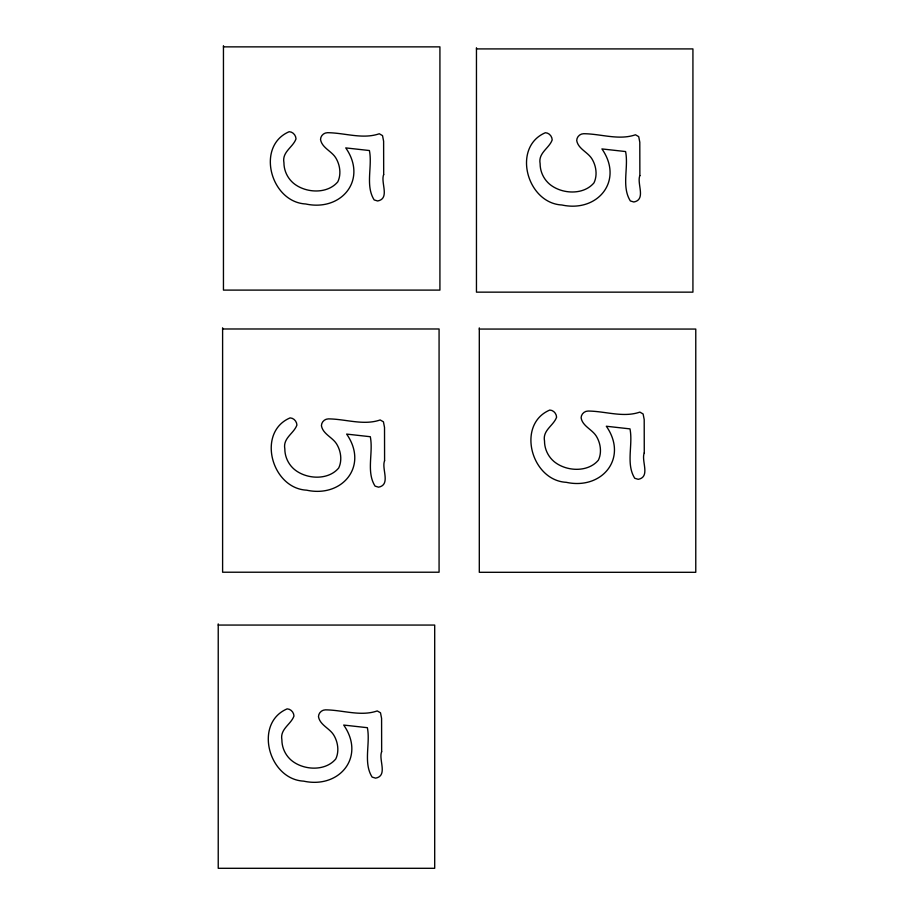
<?xml version="1.0" encoding="UTF-8"?>
<svg xmlns="http://www.w3.org/2000/svg" width="914" height="914" viewBox="0 0 914 914"><rect width="100%" height="100%" fill="white"/><g stroke="black" fill="none" stroke-linecap="round" stroke-linejoin="round"><path stroke-width="1.37" d="M223.45 46.865L439.92 46.865L439.92 290.104L223.45 290.104L223.45 45.7M476.457 48.91L692.926 48.91L692.926 292.149L476.457 292.149L476.457 47.745M222.605 328.983L439.074 328.983L439.074 572.221L222.605 572.221L222.605 327.818M479.302 329.063L695.771 329.063L695.771 572.301L479.302 572.301L479.302 327.898M218.229 625.062L434.698 625.062L434.698 868.3L218.229 868.3L218.229 623.896M383.686 174.551C380.395 182.434 390.244 198.589 377.653 200.977L374.169 199.926C365.086 185.565 372.604 166.565 369.405 150.536L345.755 147.908C367.874 179.647 341.63 211.797 305.676 203.971C270.59 202.154 255.52 146.012 289.19 131.707C292.937 131.845 295.885 135.226 296.01 138.882C292.983 147.371 281.843 151.85 283.934 162.681C283.923 170.484 287.407 177.99 293.314 183.074C305.356 193.208 327.235 194.431 337.814 181.817C341.459 174.186 339.997 164.554 335.575 157.551C331.302 150.947 321.945 147.76 320.528 139.522C320.574 135.832 323.75 132.747 327.418 132.701C344.647 132.781 362.55 139.568 379.287 133.764L382.532 135.626L383.617 141.224L383.686 174.551M384.588 460.736C381.298 468.631 391.146 484.786 378.545 487.173L375.071 486.122C365.977 471.761 373.506 452.75 370.307 436.721L346.646 434.093C368.765 465.843 342.533 497.993 306.567 490.167C271.481 488.35 256.423 432.196 290.092 417.892C293.828 418.041 296.787 421.411 296.913 425.067C293.885 433.556 282.734 438.034 284.825 448.877C284.814 456.68 288.298 464.186 294.205 469.27C306.259 479.404 328.126 480.627 338.706 468.002C342.362 460.382 340.899 450.751 336.466 443.736C332.205 437.132 322.848 433.944 321.42 425.707C321.465 422.028 324.641 418.932 328.309 418.886C345.538 418.966 363.441 425.764 380.178 419.96L383.434 421.822L384.52 427.421L384.588 460.736M381.652 751.708C378.35 759.603 388.21 775.758 375.608 778.145L372.124 777.094C363.041 762.733 370.558 743.722 367.371 727.693L343.71 725.065C365.829 756.815 339.585 788.965 303.631 781.139C268.545 779.322 253.486 723.168 287.156 708.864C290.892 709.013 293.851 712.383 293.977 716.039C290.949 724.528 279.798 729.006 281.889 739.849C281.878 747.652 285.362 755.158 291.269 760.242C303.322 770.376 325.19 771.599 335.769 758.974C339.414 751.354 337.952 741.722 333.53 734.719C329.257 728.104 319.9 724.916 318.483 716.679C318.529 713 321.705 709.904 325.373 709.858C342.601 709.938 360.504 716.736 377.242 710.932L380.498 712.794L381.584 718.393L381.652 751.708M639.869 175.568C636.578 183.451 646.427 199.606 633.836 201.994L630.352 200.943C621.269 186.582 628.786 167.582 625.587 151.553L601.938 148.925C624.056 180.664 597.813 212.813 561.859 204.987C526.772 203.171 511.703 147.028 545.372 132.724C549.12 132.861 552.067 136.243 552.193 139.899C549.165 148.388 538.026 152.855 540.117 163.697C540.105 171.501 543.59 179.007 549.497 184.091C561.539 194.225 583.418 195.447 593.997 182.834C597.642 175.202 596.179 165.571 591.758 158.568C587.485 151.953 578.128 148.765 576.711 140.539C576.757 136.849 579.933 133.752 583.6 133.718C600.829 133.787 618.732 140.585 635.47 134.781L638.715 136.643L639.8 142.241L639.869 175.568M644.267 452.898C640.977 460.782 650.825 476.937 638.235 479.324L634.75 478.273C625.667 463.912 633.185 444.912 629.986 428.883L606.325 426.244C628.455 457.994 602.212 490.144 566.246 482.318C531.16 480.501 516.102 424.359 549.771 410.055C553.518 410.192 556.466 413.562 556.592 417.23C553.564 425.718 542.425 430.186 544.516 441.028C544.493 448.831 547.977 456.337 553.895 461.421C565.937 471.555 587.805 472.778 598.384 460.153C602.04 452.533 600.578 442.902 596.145 435.898C591.884 429.283 582.526 426.095 581.11 417.869C581.144 414.179 584.332 411.083 587.999 411.049C605.217 411.117 623.12 417.915 639.869 412.111L643.113 413.973L644.199 419.572L644.267 452.898"/></g></svg>
